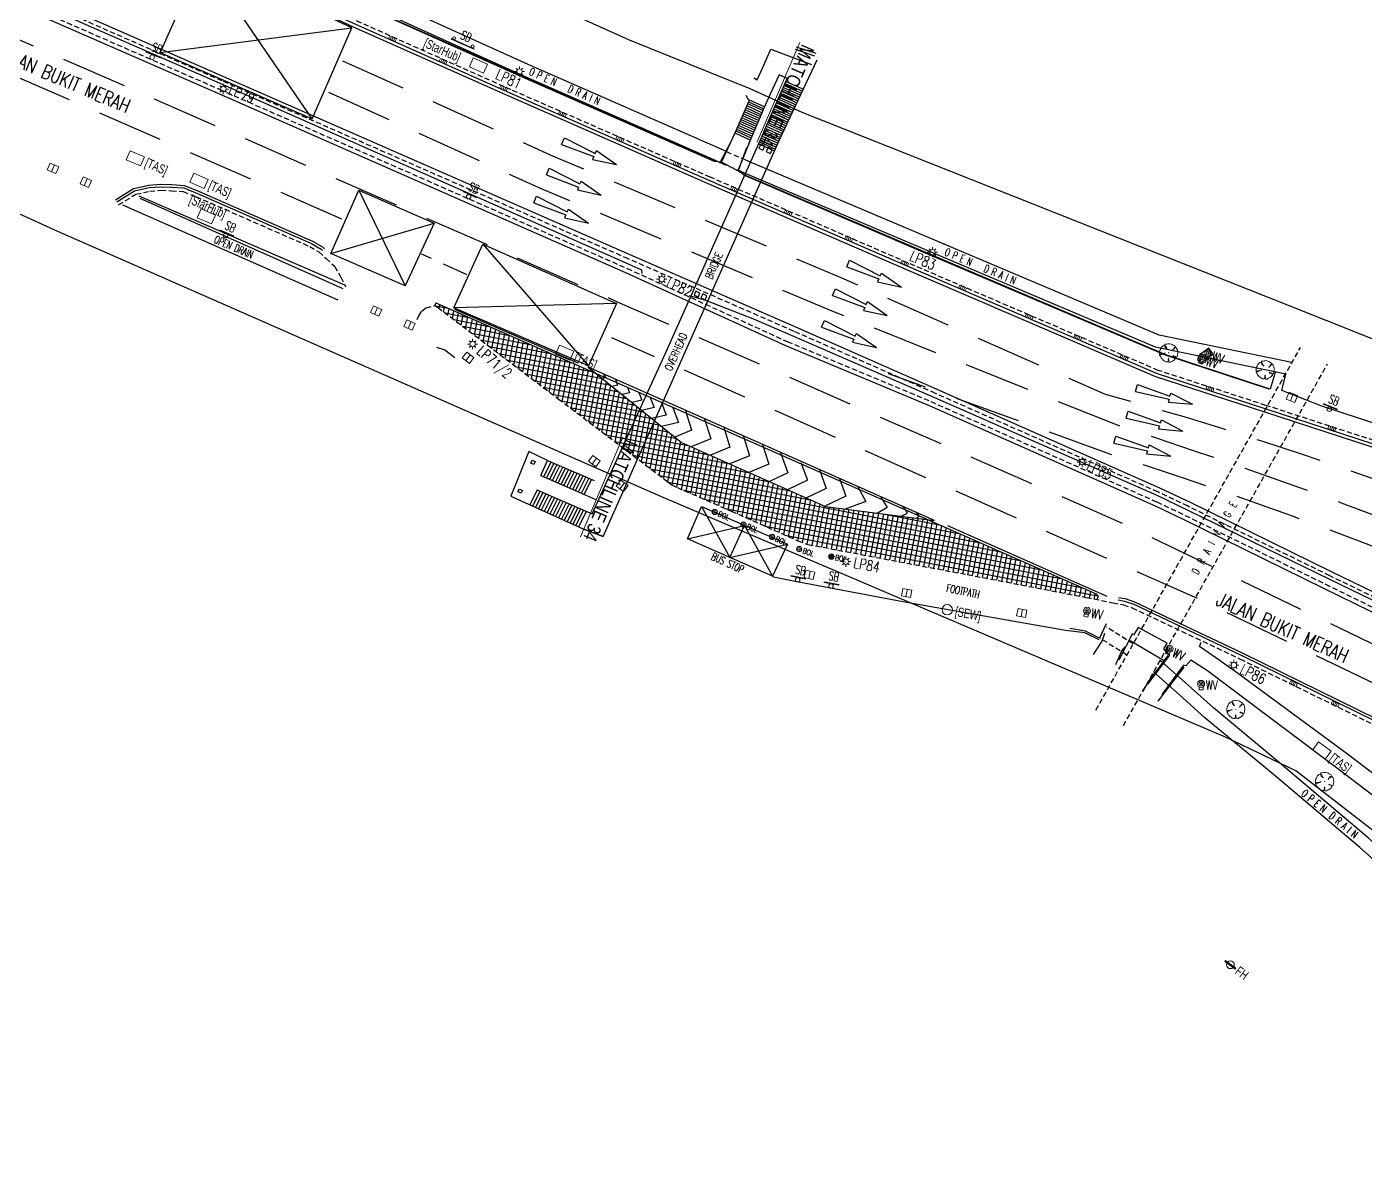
# Model space of a CAD drawing. Header units: millimetres. Extents: x 25846 to 27323, y 29074 to 29862.
# Drawn here: x 26721.7 to 26850.4, y 29351.7 to 29461.8 of the extents above; entities that cross this region are included whole.
import ezdxf

# ---------------------------------------------------------------- set-up
doc = ezdxf.new("R2010")
doc.units = ezdxf.units.MM
doc.linetypes.add('DASHED', pattern=[0.75, 0.5, -0.25])
doc.linetypes.add('DASHED2', pattern=[9.525, 6.35, -3.175])
for name, color, linetype, lineweight in [('02-PY-MATCHLINE', 7, 'Continuous', 0), ('S_IG_', 2, 'Continuous', 5), ('S_IGK_', 2, 'Continuous', 5), ('S_TREE', 3, 'Continuous', 13)]:
    doc.layers.add(name, color=color, linetype=linetype, lineweight=lineweight)
for name, color, linetype in [('S_BOLLARDS', 7, 'Continuous'), ('S_BUS_STOP', 7, 'Continuous'), ('S_COLUMN_LINE', 50, 'Continuous'), ('S_CONC_LINE', 151, 'Continuous'), ('S_DRAIN_LINE', 4, 'Continuous'), ('S_FP_LINE', 11, 'Continuous'), ('S_LP', 7, 'Continuous'), ('S_MH-FH', 133, 'Continuous'), ('S_MH-SEW', 133, 'Continuous'), ('S_MH-STARHUB', 133, 'Continuous'), ('S_MH-TAS', 133, 'Continuous'), ('S_MH-WD', 133, 'Continuous'), ('S_RAIL', 200, 'Continuous'), ('S_RIGID_PAVEMENT', 7, 'Continuous'), ('S_ROAD_LINE', 7, 'DASHED'), ('S_SIGN_BOARD', 7, 'Continuous'), ('S_TRAFFIC_LINE', 8, 'Continuous'), ('SS ROADWIDL', 7, 'Continuous')]:
    doc.layers.add(name, color=color, linetype=linetype)
doc.styles.add('ARIAL', font='ARIALUNI.ttf')
doc.styles.add('CB_DIM', font='simplex.shx', dxfattribs={"width": 0.75, "height": 1.35})
doc.styles.add('ROMANS', font='romans', dxfattribs={"height": 2})
doc.styles.add('section', font='simplex.shx', dxfattribs={"width": 0.8, "height": 0.2})
doc.styles.add('SIMPLEX', font='SIMPLEX')
doc.styles.get("Standard").update_dxf_attribs({"font": 'arial.ttf'})

# ---------------------------------------------------------------- blocks, each defined once
blk = doc.blocks.new('tr')
at = {"lineweight": 15}
blk.add_lwpolyline([(-0.48, 0.93), (-0.43, 0.88), (-0.37, 0.82), (-0.29, 0.7), (-0.29, 0.77), (-0.37, 0.9), (-0.44, 0.97), (-0.51, 1.04), (-0.51, 1.25), (-0.65, 1.32), (-0.73, 1.39), (-0.73, 1.6), (-0.66, 1.67), (-0.38, 1.67), (-0.17, 1.75), (-0.03, 1.75), (0.18, 1.76), (0.53, 1.69), (0.67, 1.62), (0.88, 1.49), (1.03, 1.42), (1.24, 1.28), (1.31, 1.15), (1.24, 1.07), (1.03, 1), (1.04, 0.79), (0.9, 0.72), (0.76, 0.57), (0.69, 0.43), (0.9, 0.72), (1.11, 0.79), (1.24, 1), (1.38, 1.01), (1.45, 0.94), (1.6, 0.8), (1.67, 0.59), (1.75, 0.03), (1.69, -0.39), (1.63, -0.74), (1.49, -0.81), (1.34, -0.75), (1.27, -0.68), (1.06, -0.61), (0.92, -0.61), (0.78, -0.48), (0.92, -0.63), (1.04, -0.65), (1.27, -0.75), (1.35, -0.82), (1.42, -0.96), (1.42, -1.03), (1.35, -1.1), (1.28, -1.17), (1.08, -1.38), (0.94, -1.45), (0.73, -1.6), (0.58, -1.64), (0.36, -1.78), (0.11, -1.77), (-0.04, -1.68), (0.03, -1.47), (0.03, -1.4), (-0.05, -1.19), (0.02, -1.05), (0.02, -0.98), (-0.01, -1.08), (-0.07, -1.19), (-0.04, -1.4), (-0.11, -1.61), (-0.28, -1.74), (-0.49, -1.72), (-0.7, -1.67), (-0.84, -1.51), (-1.03, -1.42), (-1.2, -1.23), (-1.38, -1.08), (-1.45, -1.01), (-1.53, -0.73), (-1.67, -0.52), (-1.74, -0.45), (-1.74, -0.38), (-1.47, -0.31), (-1.33, -0.3), (-1.12, -0.16), (-0.98, -0.16), (-0.77, -0.08), (-0.7, -0.01), (-0.98, -0.15), (-1.11, -0.14), (-1.4, -0.17), (-1.54, -0.31), (-1.75, -0.17), (-1.75, 0.11), (-1.69, 0.53), (-1.55, 0.67), (-1.49, 0.88), (-1.42, 1.03), (-1.21, 1.24), (-1.08, 1.38), (-0.8, 1.46), (-0.79, 1.32), (-0.65, 1.25), (-0.65, 1.04)], close=True, dxfattribs=at)
for points in [[(-0.07, 0), (0.07, 0)], [(0, 0.07), (0, -0.07)]]:
    blk.add_lwpolyline(points, dxfattribs=at)
blk = doc.blocks.new('igk')
at = {"lineweight": 15}
for p, q in [((0.35, 0.15), (-0.35, 0.15)), ((-0.35, 0.15), (-0.35, -0.15)), ((-0.18, 0.15), (-0.18, -0.15)), ((0, 0.15), (0, -0.15)), ((0.17, 0.15), (0.17, -0.15)), ((0.35, -0.15), (0.35, 0.15)), ((-0.35, -0.15), (0.35, -0.15))]:
    blk.add_line(p, q, dxfattribs=at)
blk = doc.blocks.new('WATER-VALVE')
at = {"color": 0, "lineweight": 18}
blk.add_lwpolyline([(-0.1914, -0.27753), (-0.1914, -0.5742), (0.1914, -0.5742), (0.1914, -0.27753)], dxfattribs=at)
blk.add_lwpolyline([(-0.1914, -0.27753), (-0.1914, -0.5742), (0.1914, -0.5742), (0.1914, -0.27753)], dxfattribs=at)
blk.add_lwpolyline([(-0.1914, -0.27753), (-0.1914, -0.5742), (0.1914, -0.5742), (0.1914, -0.27753)], dxfattribs=at)
at = {"lineweight": 18}
blk.add_circle((0, 0), 0.33648, dxfattribs=at)
blk.add_circle((0, 0), 0.33648, dxfattribs=at)
blk.add_circle((0, 0), 0.33648, dxfattribs=at)
at = {"lineweight": 15}
for radius in [0.2036, 0.2036, 0.2036, 0.06203, 0.06203, 0.06203]:
    blk.add_circle((0, 0), radius, dxfattribs=at)
blk = doc.blocks.new('PWD')
at = {"layer": 'S_MH-WD', "lineweight": 18}
blk.add_blockref('WATER-VALVE', (0, 0), dxfattribs=at)
at = {"layer": 'S_MH-WD', "lineweight": 18, "style": 'ROMANS', "width": 0.7}
blk.add_text('WV', height=0.9, dxfattribs=at).set_placement((0.46, -0.58))
blk = doc.blocks.new('MH_STARHUB')
at = {"lineweight": 18}
blk.add_lwpolyline([(-0.75, -0.47), (0.75, -0.47), (0.75, 0.47), (-0.75, 0.47)], close=True, dxfattribs=at)
blk = doc.blocks.new('SIGN_BOARD_SMALL')
at = {"color": 0, "lineweight": 18}
for p, q in [((0.73, 0.07), (-0.73, 0.07)), ((0.73, 0), (-0.73, 0))]:
    blk.add_line(p, q, dxfattribs=at)
at = {"lineweight": 18}
blk.add_circle((0, -0.22), 0.216, dxfattribs=at)
blk = doc.blocks.new('SBS')
at = {"layer": 'S_SIGN_BOARD', "lineweight": 15}
blk.add_blockref('SIGN_BOARD_SMALL', (0, 0), dxfattribs=at)
at = {"layer": 'S_SIGN_BOARD', "color": 0, "linetype": 'ByBlock', "lineweight": 15, "style": 'SIMPLEX', "width": 0.65}
blk.add_text('SB', height=0.85, dxfattribs=at).set_placement((-0.39, 0.32))
blk = doc.blocks.new('SIGN_BOARD_BIG')
at = {"layer": 'S_SIGN_BOARD', "lineweight": 18}
blk.add_lwpolyline([(-0.95, -0.05), (0.95, -0.05), (0.95, 0), (-0.95, 0)], close=True, dxfattribs=at)
at = {"layer": 'S_SIGN_BOARD', "color": 0, "linetype": 'ByBlock', "lineweight": 18}
for centre in [(-0.78, 0.12), (0.78, 0.12)]:
    blk.add_circle(centre, 0.111, dxfattribs=at)
blk = doc.blocks.new('SBB')
at = {"layer": 'S_SIGN_BOARD', "color": 0, "linetype": 'ByBlock', "lineweight": 15, "xscale": 1.25, "yscale": 1.25, "zscale": 1.25}
blk.add_blockref('SIGN_BOARD_BIG', (0, 0), dxfattribs=at)
at = {"layer": 'S_SIGN_BOARD', "color": 0, "linetype": 'ByBlock', "lineweight": 15, "style": 'SIMPLEX', "width": 0.65}
blk.add_text('SB', height=0.85, dxfattribs=at).set_placement((-0.48, 0.35))
blk = doc.blocks.new('IRON_GRATING')
at = {"lineweight": 15}
blk.add_line((0, 0.36), (0, -0.36), dxfattribs=at)
blk.add_lwpolyline([(-0.44, 0.36), (-0.44, -0.36), (0.44, -0.36), (0.44, 0.36)], close=True, dxfattribs=at)
blk = doc.blocks.new('ig')
blk.add_blockref('IRON_GRATING', (0, 0))
blk = doc.blocks.new('MH_TAS')
at = {"lineweight": 18}
blk.add_lwpolyline([(-0.75, -0.47), (0.75, -0.47), (0.75, 0.47), (-0.75, 0.47)], close=True, dxfattribs=at)
blk = doc.blocks.new('PTAS')
at = {"layer": 'S_MH-TAS', "lineweight": 18}
blk.add_blockref('MH_TAS', (0, 0), dxfattribs=at)
at = {"layer": 'S_MH-TAS', "lineweight": 18, "width": 0.7}
blk.add_text('[TAS]', height=0.9, dxfattribs=at).set_placement((1.06, -0.36))
blk = doc.blocks.new('MH_SEW')
at = {"lineweight": 18}
blk.add_circle((0, 0), 0.5, dxfattribs=at)
blk = doc.blocks.new('PSEW')
at = {"layer": 'S_MH-SEW', "lineweight": 18}
blk.add_blockref('MH_SEW', (0, 0), dxfattribs=at)
at = {"layer": 'S_MH-SEW', "lineweight": 18, "width": 0.7}
blk.add_text('[SEW]', height=0.9, dxfattribs=at).set_placement((0.79, -0.44, -98.84))
blk = doc.blocks.new('BOLLARD')
at = {"lineweight": 18}
h = blk.add_hatch(dxfattribs=at)
h.set_pattern_fill('ANSI31', color=256, scale=0.9, style=0)
h.set_pattern_definition([(45, (-20400.67701, -27993.33997), (-0.0795495129, 0.0795495129), [])])
h.paths.add_polyline_path([(-0.26, 0, 1), (0.26, 0, 1)])
blk.add_circle((0, 0), 0.26, dxfattribs=at)
blk = doc.blocks.new('bollards')
at = {"lineweight": 15}
blk.add_blockref('BOLLARD', (0, 0), dxfattribs=at)
at = {"lineweight": 15, "style": 'section', "width": 0.7}
blk.add_text('BOL', height=0.511, dxfattribs=at).set_placement((0.37, -0.25))
blk = doc.blocks.new('FIRE_HYDRANT')
at = {"lineweight": 18}
blk.add_lwpolyline([(-0.62, -0.05), (0.62, -0.05), (0.62, 0.04), (-0.62, 0.04)], close=True, dxfattribs=at)
blk.add_circle((0, 0), 0.372, dxfattribs=at)
blk = doc.blocks.new('PFH')
at = {"layer": 'S_MH-FH', "lineweight": 18}
blk.add_blockref('FIRE_HYDRANT', (0, 0), dxfattribs=at)
at = {"layer": 'S_MH-FH', "lineweight": 18, "width": 0.7}
blk.add_text('FH', height=0.9, dxfattribs=at).set_placement((0.77, -0.43))
blk = doc.blocks.new('AR')
at = {"lineweight": 30}
for p, q in [((-3.3, 0.46), (-5.6, 0)), ((-3.3, -0.46), (-5.6, 0)), ((-3.3, 0.16), (-3.3, 0.46)), ((0, 0.35), (-3.3, 0.16)), ((0, 0.35), (0, -0.35)), ((0, -0.35), (-3.3, -0.16)), ((-3.3, -0.16), (-3.3, -0.46))]:
    blk.add_line(p, q, dxfattribs=at)
blk = doc.blocks.new('A$Ca65eef7b')
at = {"layer": 'SS ROADWIDL', "color": 13}
for points in [[(26773.6, 29561.95), (26765.9, 29526.53), (26762.07, 29512.33), (26761.81, 29511.65), (26757.35, 29499.92), (26748.95, 29480.85), (26751.99, 29473.03), (26779.65, 29460.57), (26791.27, 29455.89), (26796.27, 29453.61), (26843.17, 29434.97), (26846.62, 29433.6), (26851.69, 29431.58), (26875.33, 29427.8), (26878.62, 29427.27), (26889.56, 29425.59), (26893.76, 29424.95), (26899.64, 29424.06)], [(26888.11, 29351.73), (26877.82, 29362.39), (26857.53, 29379.58), (26843.76, 29390.24), (26836.99, 29393.49), (26782.71, 29416.62), (26724.45, 29442.24), (26718.81, 29444.83)]]:
    blk.add_lwpolyline(points, dxfattribs=at)
blk = doc.blocks.new('LAMPPOST')
at = {"lineweight": 18}
for points in [[(-0.32, 0.32), (-0.19, 0.19)], [(0, 0.49), (0, 0.26)], [(0.32, 0.32), (0.19, 0.19)], [(-0.49, 0), (-0.26, 0)], [(-0.32, -0.32), (-0.19, -0.19)], [(0, -0.49), (0, -0.26)], [(0.32, -0.32), (0.19, -0.19)], [(0.49, 0), (0.26, 0)]]:
    blk.add_lwpolyline(points, dxfattribs=at)
blk.add_circle((0, 0), 0.264, dxfattribs=at)

msp = doc.modelspace()

# ---------------------------------------------------------------- hatches: boundary and pattern name
at = {"layer": 'S_RIGID_PAVEMENT'}
h = msp.add_hatch(dxfattribs=at)
h.set_pattern_fill('ANSI37', color=256, scale=0.15, angle=-145.9947886)
h.paths.add_polyline_path([(26243.27, 29629.32), (26242.68, 29626.84), (26276.19, 29617.9, 0.026271), (26276.02, 29620.75), (26271.82, 29621.83)])
h.paths.add_polyline_path([(26208.3, 29639.24), (26208.18, 29638.78), (26209.59, 29638.4), (26209.34, 29637.49), (26207.95, 29637.86), (26207.54, 29636.22), (26225.46, 29631.44, -0.029352), (26227.24, 29634.09), (26227.24, 29634.2)])
h.paths.add_polyline_path([(26227.24, 29634.1, 0.029415), (26225.46, 29631.44), (26226.46, 29631.17)])
h.paths.add_polyline_path([(26227.72, 29634.07), (26227.3, 29634.18, 0.000966), (26227.24, 29634.1), (26226.46, 29631.17), (26226.92, 29631.05)])
h.paths.add_polyline_path([(26227.56, 29633.48), (26226.92, 29631.05), (26240.68, 29627.37), (26241.27, 29629.84), (26238.97, 29630.44)])
h.paths.add_polyline_path([(26243.27, 29629.32), (26241.27, 29629.84), (26240.68, 29627.37), (26242.68, 29626.84)])
h.paths.add_polyline_path([(26276.02, 29620.75, -0.026271), (26276.19, 29617.9), (26292.12, 29613.65), (26292.76, 29616.44)])
h.paths.add_polyline_path([(26246.15, 29606.91), (26246.48, 29606.35), (26268.1, 29598.3, 0.026537), (26270.05, 29600.44)])
h.paths.add_polyline_path([(26270.05, 29600.44, -0.026537), (26268.1, 29598.3), (26271.64, 29596.99), (26274.45, 29596.23), (26274.46, 29596.25), (26275.32, 29596.02), (26284.79, 29593.44), (26309.8, 29589.41), (26309.84, 29589.66)])
h.paths.add_polyline_path([(26670.87, 29497.11), (26670.06, 29495.02), (26687.61, 29487.74), (26688.5, 29489.89), (26676.99, 29494.68)])
h.paths.add_polyline_path([(26673.73, 29494.72), (26675.72, 29493.57, 0.321196), (26676.26, 29493.95), (26675.21, 29494.47), (26676.64, 29494.2), (26677.72, 29493.21), (26676.7, 29493.72, -0.30779), (26676.01, 29493.4), (26676.68, 29493.02), (26676.81, 29493.28), (26678.68, 29491.93), (26676.46, 29492.57), (26676.59, 29492.84), (26673.46, 29494.18)], flags=16)
h.paths.add_polyline_path([(26689.23, 29490.11), (26688.15, 29487.51), (26704.02, 29480.93), (26705.01, 29483.55), (26701.65, 29484.95)])
h.paths.add_polyline_path([(26689.23, 29490.11), (26688.69, 29490.34), (26687.61, 29487.74), (26688.15, 29487.51)])
h.paths.add_polyline_path([(26705.47, 29483.35), (26705.01, 29483.55), (26704.02, 29480.93), (26704.49, 29480.74)])
h.paths.add_polyline_path([(26707.22, 29482.06), (26705.29, 29482.87), (26704.49, 29480.74), (26706.36, 29479.96)])
h.paths.add_polyline_path([(26705.41, 29483.18), (26705.29, 29482.87), (26707.22, 29482.06), (26707.35, 29482.36)])
h.paths.add_polyline_path([(26705.47, 29483.35), (26705.41, 29483.18), (26707.35, 29482.36), (26707.42, 29482.54)])
h.paths.add_polyline_path([(26677.1, 29494.95), (26670.98, 29497.39), (26670.87, 29497.11), (26676.99, 29494.68), (26688.5, 29489.89), (26688.61, 29490.16)])
h.paths.add_polyline_path([(26798.54, 29415.67), (26784.68, 29421.84), (26782.11, 29423.92), (26780.48, 29420.25), (26783.37, 29418.05), (26783.77, 29417.77), (26784.3, 29417.49), (26789.47, 29415.23), (26795.88, 29412.37), (26796.84, 29412.03), (26799.71, 29411.48), (26804.49, 29410.58, 0.050598), (26808.48, 29414.36), (26808.38, 29414.4)])
h.paths.add_polyline_path([(26782.11, 29423.92), (26780.7, 29425.05), (26779.02, 29421.36), (26780.48, 29420.25)])
h.paths.add_polyline_path([(26776.42, 29428.49), (26761.06, 29435.26), (26760.96, 29435.02), (26761.24, 29434.84), (26772.84, 29426.04), (26779.02, 29421.36), (26780.7, 29425.05)])
h.paths.add_polyline_path([(26808.48, 29414.36, -0.050598), (26804.49, 29410.58), (26812.17, 29409.12), (26823.6, 29406.93), (26824.61, 29406.73), (26824.73, 29407.01), (26824.56, 29407.27)])
h.paths.add_polyline_path([(26773.71, 29429.26), (26776.6, 29428), (26777.42, 29429.88), (26774.54, 29431.14)], flags=24)

# ---------------------------------------------------------------- linework, layer by layer
at = {"layer": 'S_BUS_STOP'}
msp.add_lwpolyline([(26785.25, 29412.57), (26786.61, 29415.67), (26794.87, 29412.05), (26793.45, 29408.97)], close=True, dxfattribs=at)
for points in [[(26786.61, 29415.67), (26789.35, 29410.77), (26794.87, 29412.05)], [(26785.25, 29412.57), (26790.74, 29413.86)], [(26789.35, 29410.77), (26790.74, 29413.86)], [(26790.74, 29413.86), (26793.45, 29408.97)]]:
    msp.add_lwpolyline(points, dxfattribs=at)
at = {"layer": 'S_COLUMN_LINE'}
for points in [[(26792.69, 29450.33), (26792.3, 29450.53), (26792.13, 29450.15), (26792.52, 29449.95)], [(26793.4, 29450.01), (26793.01, 29450.21), (26792.84, 29449.83), (26793.23, 29449.63)], [(26786.45, 29436.2), (26786.06, 29436.4), (26785.89, 29436.02), (26786.28, 29435.82)], [(26787.12, 29435.92), (26786.73, 29436.12), (26786.56, 29435.74), (26786.95, 29435.54)], [(26770.49, 29419.72), (26770.19, 29419.85), (26770.32, 29420.13), (26770.62, 29420)], [(26769.27, 29416.94), (26768.96, 29417.07), (26769.1, 29417.35), (26769.4, 29417.22)]]:
    msp.add_lwpolyline(points, close=True, dxfattribs=at)
at = {"layer": 'S_CONC_LINE'}
for p, q in [((26793.17, 29455.46, -100.27), (26793.25, 29455.42, -100.28)), ((26794.23, 29455.43, -109.4), (26795.88, 29454.69, -109.43)), ((26794.31, 29455.62, -109.4), (26795.97, 29454.87, -109.43)), ((26794.39, 29455.81, -100.03), (26796.06, 29455.06, -100.07)), ((26794.48, 29455.99, -118.58), (26796.15, 29455.24, -118.62)), ((26794.56, 29456.18, -118.58), (26796.23, 29455.43, -118.62)), ((26794.64, 29456.37, -127.69), (26796.32, 29455.61, -127.72)), ((26794.72, 29456.56, -127.69), (26796.41, 29455.8, -127.72)), ((26792.42, 29453.55, -54.67), (26790.99, 29454.2, -54.64)), ((26792.5, 29453.75, -45.3), (26791.07, 29454.39, -45.27)), ((26792.66, 29454.12, -63.85), (26791.15, 29454.8, -63.82)), ((26792.58, 29453.93, -63.85), (26791.15, 29454.57, -63.82)), ((26793.11, 29455.26, -91.17), (26793.17, 29455.23, -91.17)), ((26793.65, 29454.12, -72.97), (26795.27, 29453.39, -73.01)), ((26793.73, 29454.31, -82.08), (26795.36, 29453.58, -82.11)), ((26793.82, 29454.5, -82.08), (26795.45, 29453.76, -82.11)), ((26793.9, 29454.68, -91.19), (26795.53, 29453.95, -91.22)), ((26793.98, 29454.87, -91.19), (26795.62, 29454.13, -91.22)), ((26794.06, 29455.06, -100.29), (26795.71, 29454.32, -100.33)), ((26794.15, 29455.24, -100.29), (26795.8, 29454.5, -100.33)), ((26791.85, 29452.24, -27.35), (26790.41, 29452.88, -27.32)), ((26791.93, 29452.43, -27.35), (26790.5, 29453.07, -27.32)), ((26792.01, 29452.61, -36.45), (26790.58, 29453.26, -36.42)), ((26792.09, 29452.8, -36.45), (26790.66, 29453.45, -36.42)), ((26792.17, 29452.99, -45.56), (26790.74, 29453.63, -45.53)), ((26792.26, 29453.18, -45.56), (26790.82, 29453.82, -45.53)), ((26792.33, 29453.36, -54.67), (26790.9, 29454.01, -54.64)), ((26793.07, 29452.81, -45.58), (26794.66, 29452.1, -45.61)), ((26793.16, 29452.99, -54.68), (26794.75, 29452.28, -54.72)), ((26793.24, 29453.18, -54.68), (26794.83, 29452.47, -54.72)), ((26793.32, 29453.37, -45.32), (26794.92, 29452.65, -45.35)), ((26793.4, 29453.56, -63.87), (26795.01, 29452.84, -63.9)), ((26793.49, 29453.75, -63.87), (26795.1, 29453.02, -63.9)), ((26793.57, 29453.93, -72.97), (26795.18, 29453.21, -73.01)), ((26791.29, 29450.92, 18.52), (26789.84, 29451.57, 18.55)), ((26791.37, 29451.11, 9.41), (26789.93, 29451.76, 9.44)), ((26791.45, 29451.3, 9.41), (26790.01, 29451.95, 9.44)), ((26791.53, 29451.48, -9.14), (26790.09, 29452.13, -9.11)), ((26791.61, 29451.67, -9.14), (26790.17, 29452.32, -9.11)), ((26791.69, 29451.86, -18.24), (26790.25, 29452.51, -18.21)), ((26791.77, 29452.05, -18.24), (26790.33, 29452.7, -18.21)), ((26792.43, 29451.53, -18.26), (26794.05, 29450.8, -18.29)), ((26792.54, 29451.7, -18.26), (26794.14, 29450.99, -18.29)), ((26792.66, 29451.87, -27.36), (26794.22, 29451.17, -27.4)), ((26792.74, 29452.06, -27.36), (26794.31, 29451.36, -27.4)), ((26792.83, 29452.25, -36.47), (26794.4, 29451.54, -36.5)), ((26792.91, 29452.44, -36.47), (26794.48, 29451.73, -36.5)), ((26792.99, 29452.62, -45.58), (26794.57, 29451.91, -45.61)), ((26792.11, 29450.55, 18.5), (26793.64, 29449.87, 18.47)), ((26792.19, 29450.74, 9.4), (26793.72, 29450.05, 9.36)), ((26792.27, 29450.93, 9.4), (26793.8, 29450.24, 9.36)), ((26792.36, 29451.11, -9.15), (26793.88, 29450.43, -9.18)), ((26792.44, 29451.3, -9.15), (26793.97, 29450.62, -9.18)), ((26771.45, 29418.52, 11.69), (26772.17, 29419.96, 11.36)), ((26771.72, 29418.41, 11.69), (26772.44, 29419.84, 11.36)), ((26772, 29418.28, 11.68), (26772.72, 29419.72, 11.35)), ((26772.28, 29418.16, 11.68), (26772.99, 29419.59, 11.35)), ((26772.56, 29418.04, 11.68), (26773.27, 29419.47, 11.35)), ((26772.84, 29417.92, 11.67), (26773.55, 29419.35, 11.34)), ((26773.12, 29417.8, 11.67), (26773.83, 29419.23, 11.34)), ((26773.39, 29417.68, 11.67), (26774.11, 29419.11, 11.34)), ((26773.67, 29417.56, 11.66), (26774.38, 29418.99, 11.33)), ((26773.95, 29417.44, 11.66), (26774.66, 29418.87, 11.33)), ((26774.23, 29417.32, 11.66), (26774.94, 29418.75, 11.33)), ((26774.51, 29417.2, 11.65), (26775.22, 29418.62, 11.32)), ((26774.78, 29417.07, 11.65), (26775.5, 29418.5, 11.32)), ((26775.06, 29416.95, 11.65), (26775.77, 29418.38, 11.32)), ((26775.34, 29416.83, 11.64), (26776.05, 29418.26, 11.32)), ((26770.82, 29417.26, 11.98), (26770.11, 29415.83, 12.31)), ((26771.09, 29417.14, 11.97), (26770.38, 29415.7, 12.3)), ((26771.37, 29417.02, 11.97), (26770.65, 29415.58, 12.3)), ((26771.65, 29416.9, 11.97), (26770.93, 29415.45, 12.3)), ((26771.93, 29416.78, 11.96), (26771.21, 29415.33, 12.3)), ((26772.21, 29416.66, 11.96), (26771.48, 29415.2, 12.3)), ((26772.49, 29416.54, 11.96), (26771.76, 29415.08, 12.29)), ((26772.77, 29416.42, 11.95), (26772.03, 29414.95, 12.29)), ((26773.04, 29416.3, 11.95), (26772.31, 29414.83, 12.29)), ((26773.32, 29416.18, 11.95), (26772.59, 29414.7, 12.29)), ((26773.6, 29416.06, 11.94), (26772.86, 29414.58, 12.28)), ((26773.88, 29415.94, 11.94), (26773.14, 29414.45, 12.28)), ((26774.16, 29415.82, 11.94), (26773.42, 29414.33, 12.28)), ((26774.44, 29415.7, 11.93), (26773.69, 29414.2, 12.28)), ((26774.72, 29415.58, 11.93), (26773.97, 29414.08, 12.27)), ((26774.99, 29415.46, 11.93), (26774.24, 29413.95, 12.27)), ((26775.27, 29415.34, 11.92), (26774.52, 29413.83, 12.27)), ((26775.55, 29415.22, 11.92), (26774.8, 29413.7, 12.27))]:
    msp.add_line(p, q, dxfattribs=at)
for points in [[(26791.64, 29456.9), (26791.96, 29456.71), (26792.49, 29457.82), (26793.29, 29459.66), (26797.19, 29458.19)], [(26797.52, 29458.98), (26795.64, 29459.62)], [(26795.72, 29459.89), (26797.6, 29459.27)], [(26771.15, 29418.65), (26771.82, 29420.11), (26770.02, 29420.96), (26768.29, 29416.65), (26775.3, 29413.48), (26777.16, 29412.78), (26794.09, 29450.89), (26797.74, 29458.62)], [(26770.78, 29417.28), (26776.11, 29414.98), (26783.34, 29430.85), (26792.54, 29451.53), (26792.66, 29451.86), (26794.85, 29456.85), (26794.08, 29457.18), (26793.17, 29455.26), (26792.63, 29454.05), (26791.25, 29450.82), (26790.11, 29447.97), (26788.54, 29448.78), (26789.83, 29451.55), (26791.2, 29454.7), (26790.92, 29455.2)], [(26761.06, 29435.26), (26760.96, 29435.02)], [(26761.06, 29435.26), (26824.56, 29407.27), (26824.73, 29407.01), (26824.61, 29406.73)], [(26771.82, 29420.11), (26776.3, 29418.16)], [(26771.15, 29418.65), (26776.45, 29416.35)]]:
    msp.add_lwpolyline(points, dxfattribs=at)
for points, elevation in [([(26835.8, 29430.3), (26835.38, 29430.89), (26834.77, 29430.45), (26834.52, 29430.29), (26834.35, 29430.03), (26834.3, 29429.79), (26834.51, 29429.55), (26834.75, 29429.46), (26835.02, 29429.56), (26835.17, 29429.78), (26835.24, 29430.03), (26835.8, 29430.3)], 7.91), ([(26825.35, 29403.44), (26825.1, 29402.72), (26824.25, 29401.43)], 6.47), ([(26827.32, 29402.18), (26827.01, 29401.83), (26826.41, 29400.44)], 6.02)]:
    msp.add_lwpolyline(points, dxfattribs=dict(at, elevation=elevation))
at = {"layer": 'S_DRAIN_LINE', "linetype": 'DASHED'}
for p, q in [((26824.52, 29396.09), (26844.2, 29430.98)), ((26827.17, 29394.6), (26846.79, 29429.37))]:
    msp.add_line(p, q, dxfattribs=at)
at = {"layer": 'S_DRAIN_LINE'}
for points in [[(26788.54, 29448.71), (26769.47, 29457.09), (26752.98, 29464.59), (26751.69, 29467.23)], [(26789.02, 29449.81), (26769.96, 29458.19), (26753.87, 29465.51), (26752.83, 29467.64)], [(26843.37, 29429.51), (26830.6, 29432.14), (26791.17, 29448.86), (26790.57, 29449.12)], [(26842.79, 29428.4), (26830.24, 29430.99), (26790.69, 29447.76), (26790.09, 29448.02)], [(26732.61, 29445.32), (26752.13, 29436.65)], [(26730.95, 29444.69), (26751.64, 29435.56)], [(26862.59, 29373.42), (26859.4, 29376.12), (26850.71, 29383.81), (26842.37, 29390.87), (26835.82, 29396.29), (26833.39, 29398.48), (26830.86, 29400.73), (26830.69, 29400.84)], [(26831, 29400.54), (26830.87, 29400.65)], [(26861.8, 29372.48), (26858.6, 29375.18), (26849.9, 29382.87), (26841.58, 29389.92), (26835.01, 29395.36), (26832.56, 29397.56), (26830.11, 29399.74), (26830.08, 29399.76)], [(26830.27, 29399.58), (26830.09, 29399.74)]]:
    msp.add_lwpolyline(points, dxfattribs=at)
at = {"layer": 'S_DRAIN_LINE', "linetype": 'DASHED'}
for points in [[(26789.02, 29449.81), (26790.57, 29449.12)], [(26788.54, 29448.71), (26790.09, 29448.02)], [(26828.11, 29402.46), (26825.55, 29404.07)], [(26827.5, 29401.38), (26824.89, 29403.02)]]:
    msp.add_lwpolyline(points, dxfattribs=at)
at = {"layer": 'S_FP_LINE'}
msp.add_lwpolyline([(26788.54, 29448.78), (26787.95, 29448.87), (26769.43, 29457.02), (26753.89, 29463.94), (26750.97, 29465.83), (26746.84, 29474.83, -0.136146), (26746.99, 29479.78), (26747.66, 29477.92), (26750.94, 29469.18)], format="xyb", dxfattribs=at)
for points in [[(26841.76, 29428.55), (26841.29, 29426.97), (26831.24, 29430.27), (26808.18, 29440.09), (26790.71, 29447.57), (26790.11, 29447.97)], [(26948.18, 29439.09), (26942.36, 29430.45), (26938.6, 29425.08), (26935.16, 29421.47), (26930.77, 29417.96), (26924.71, 29414.96), (26916.04, 29413.04), (26910.38, 29413.17), (26890.42, 29415.41), (26877.49, 29416.66), (26870.23, 29418), (26864.99, 29419.3), (26859.26, 29421.06), (26846.23, 29425.31), (26842.41, 29426.82), (26842.79, 29428.4)], [(26761.12, 29431.01), (26761.95, 29430.75), (26762.9, 29430.01)], [(26777.16, 29412.78), (26775.3, 29413.48)], [(26824.85, 29402.84), (26823.46, 29403.51), (26821.59, 29403.75), (26805.98, 29406.5), (26795.44, 29408.49), (26793.69, 29408.85), (26793.45, 29408.91)], [(26829.51, 29398.57), (26831.62, 29401.37), (26831.47, 29401.5), (26831.06, 29401.97), (26831.37, 29402.53), (26828.58, 29404.03), (26828.13, 29403.31)], [(26895.49, 29352.12), (26895.15, 29351.89), (26893.86, 29353.33), (26889.62, 29358.32), (26885.56, 29362.52), (26882.02, 29365.88), (26877.85, 29369.44), (26866.58, 29378.31), (26860.79, 29382.64), (26848.72, 29391.84), (26838.14, 29399.63), (26836.47, 29400.82), (26834.49, 29402.21), (26834.64, 29402.62)], [(26861.8, 29372.48), (26863.39, 29374.36), (26865.41, 29376.81), (26859.9, 29381.22), (26847.67, 29390.55), (26837.22, 29398.4), (26835.25, 29399.85), (26833.66, 29400.89), (26833.16, 29400.33), (26832.96, 29400.42), (26830.88, 29397.58)]]:
    msp.add_lwpolyline(points, dxfattribs=at)
at = {"layer": 'S_RAIL'}
for points in [[(26660.52, 29490.01), (26702.65, 29472.9), (26740.3, 29456.38), (26779.26, 29439.14), (26780.85, 29438.45), (26780.88, 29438.07)], [(26787.93, 29448.83), (26769.41, 29456.97), (26753.88, 29463.89), (26751.29, 29465.53)], [(26789.49, 29450.87), (26788.35, 29448.68)], [(26790.94, 29450.18), (26790.16, 29448.07)], [(26841.19, 29426.95), (26831.22, 29430.22), (26808.16, 29440.05), (26790.69, 29447.53)], [(26732.51, 29445.55), (26752.29, 29436.98)], [(26785.43, 29435.98), (26787, 29435.51), (26791.66, 29433.68), (26795.46, 29432.05), (26809, 29426.15), (26830.37, 29416.77), (26833.44, 29415.3), (26846.99, 29408.69), (26862.26, 29401.26), (26863.93, 29400.38), (26881.35, 29391.97), (26886.15, 29389.69), (26894.69, 29385.87), (26909.25, 29379.93), (26920.18, 29375.47)], [(26825.5, 29404.37), (26824.86, 29403), (26823.52, 29403.68), (26822.02, 29403.95)], [(26828.06, 29403.45), (26826.73, 29400.9)], [(26831.01, 29400.85), (26827.83, 29402.76)], [(26829.05, 29397.88), (26829.64, 29398.89), (26831.47, 29401.33)], [(26830.51, 29396.95), (26831.22, 29397.87), (26833, 29400.23)]]:
    msp.add_lwpolyline(points, dxfattribs=at)
at = {"layer": 'S_ROAD_LINE'}
for points in [[(26862.23, 29401.63), (26847, 29409.01), (26833.38, 29415.7), (26830.49, 29417.07), (26809.1, 29426.55), (26795.51, 29432.52), (26779.57, 29439.49), (26740.53, 29456.6), (26701.98, 29473.58)], [(26701.56, 29472.74), (26740.28, 29455.8), (26779.47, 29438.57), (26794.85, 29431.54), (26808.66, 29425.77), (26830.39, 29416.11), (26833.1, 29414.82), (26846.61, 29408.2), (26861.66, 29400.83)], [(26949.54, 29438.16), (26947.94, 29435.79), (26943.67, 29429.5), (26939.71, 29424.02), (26936.34, 29420.6), (26931.53, 29416.68), (26928.33, 29414.78), (26925.26, 29413.66), (26916.33, 29411.58), (26910.4, 29411.83), (26877.3, 29415.1), (26869.99, 29416.43), (26864.64, 29417.78), (26858.98, 29419.57), (26851.28, 29422.01), (26840.87, 29425.4), (26830.52, 29428.76), (26807.81, 29438.52), (26787.45, 29447.35), (26768.3, 29455.76), (26753.42, 29462.39)], [(26730.58, 29444.68), (26732.24, 29445.72), (26733.57, 29446), (26734.66, 29446.09), (26735.65, 29446.05), (26736.78, 29445.97), (26738.02, 29445.47), (26748.95, 29440.68), (26749.83, 29440.17), (26750.52, 29439.53), (26751.33, 29438.78), (26751.95, 29437.72), (26752.4, 29436.81)], [(26759.29, 29433.65), (26759.43, 29434.02), (26759.73, 29434.47), (26760.13, 29434.78), (26760.96, 29435.02), (26761.24, 29434.84), (26772.84, 29426.04), (26783.37, 29418.05), (26783.77, 29417.77), (26784.3, 29417.49), (26789.47, 29415.23), (26795.88, 29412.37), (26796.84, 29412.03), (26799.71, 29411.48), (26812.17, 29409.12), (26823.6, 29406.93), (26826.16, 29406.41), (26827.17, 29406.22), (26828.02, 29405.93), (26838.39, 29401), (26851.3, 29394.66)]]:
    msp.add_lwpolyline(points, dxfattribs=at)
at = {"layer": 'S_TRAFFIC_LINE', "linetype": 'DASHED2', "flags": 128}
for points in [[(26922.21, 29370.2), (26887.68, 29384.75), (26827.6, 29413.81), (26778.55, 29435.34), (26750.94, 29447.44), (26719.54, 29461.2), (26669.14, 29482.4), (26558.33, 29521.66)], [(26752.02, 29443.32), (26716.8, 29458.75), (26667.92, 29479.25), (26653.5, 29484.36)], [(26920.86, 29367.16), (26888.04, 29381), (26834.3, 29406.8), (26777.98, 29431.9)]]:
    msp.add_lwpolyline(points, dxfattribs=at)
at = {"layer": 'S_TRAFFIC_LINE'}
for points in [[(26876.25, 29414.55), (26869.85, 29415.79), (26864.46, 29417.15), (26858.78, 29418.95), (26851.07, 29421.39), (26840.67, 29424.78), (26830.29, 29428.15), (26807.55, 29437.92), (26787.19, 29446.75), (26768.03, 29455.16), (26753.15, 29461.79), (26749.92, 29463.27), (26747.6, 29465.46), (26746.17, 29467.55), (26744.19, 29471.88), (26743.8, 29476.44), (26744.17, 29480.35), (26745.7, 29484.13)], [(26746.01, 29484.01), (26744.5, 29480.27), (26744.14, 29476.44), (26744.52, 29471.97), (26746.47, 29467.72), (26747.86, 29465.68), (26750.11, 29463.55), (26753.29, 29462.1), (26768.17, 29455.47), (26787.33, 29447.06), (26807.68, 29438.23), (26830.41, 29428.47), (26840.77, 29425.1), (26851.18, 29421.71), (26858.88, 29419.27), (26864.55, 29417.47), (26869.92, 29416.12), (26876.31, 29414.88)], [(26701.39, 29472.35), (26740.11, 29455.42), (26779.3, 29438.18), (26794.69, 29431.16), (26808.5, 29425.39), (26830.21, 29415.73), (26832.91, 29414.44), (26846.42, 29407.82), (26861.48, 29400.45)], [(26862.41, 29402.01), (26847.19, 29409.39), (26833.57, 29416.08), (26830.67, 29417.45), (26809.27, 29426.93), (26795.68, 29432.91), (26779.74, 29439.88), (26740.7, 29456.99), (26715.25, 29468.19)], [(26749.17, 29452.95), (26738.6, 29468.44)], [(26734.58, 29459.33), (26753.01, 29461.72)], [(26730.27, 29445.17), (26732.02, 29446.27), (26733.49, 29446.57), (26734.65, 29446.67), (26735.68, 29446.63), (26736.91, 29446.54), (26738.25, 29446.01), (26749.21, 29441.19), (26750.18, 29440.64), (26750.36, 29440.47)], [(26730.4, 29444.97), (26732.11, 29446.04), (26733.52, 29446.34), (26734.66, 29446.43), (26735.67, 29446.39), (26736.85, 29446.31), (26738.15, 29445.79), (26749.11, 29440.98), (26750.04, 29440.44), (26750.19, 29440.3)], [(26753.66, 29446.09), (26758.11, 29436.9)], [(26750.99, 29440), (26760.91, 29442.91)], [(26778.45, 29435.21), (26775.74, 29429.21), (26762.79, 29434.79), (26765.6, 29440.92), (26778.45, 29435.21), (26762.79, 29434.79)], [(26765.6, 29440.92), (26775.74, 29429.21)], [(26762.86, 29434.66), (26774.72, 29429.5)], [(26775.71, 29429.06), (26784.68, 29421.84), (26798.54, 29415.67), (26809.01, 29414.32), (26775.71, 29429.06)], [(26777.19, 29428.41), (26777.37, 29428.08), (26777.07, 29427.97)], [(26778.33, 29427.91), (26778.52, 29427.33), (26777.99, 29427.23)], [(26779.51, 29427.13), (26779.7, 29426.62), (26778.96, 29426.45)], [(26780.6, 29426.65), (26780.88, 29425.9), (26779.92, 29425.68)], [(26781.68, 29426.17), (26782.05, 29425.18), (26780.87, 29424.91)], [(26782.77, 29425.69), (26783.23, 29424.47), (26781.82, 29424.14)], [(26783.86, 29425.21), (26784.4, 29423.75), (26782.78, 29423.38)], [(26785.07, 29424.92), (26785.65, 29423.01), (26784.05, 29422.35)], [(26786.91, 29424.1), (26787.5, 29422.19), (26785.62, 29421.42)], [(26788.75, 29423.29), (26789.34, 29421.37), (26787.46, 29420.61)], [(26790.65, 29422.45), (26791.23, 29420.55), (26789.33, 29419.77)], [(26792.49, 29421.63), (26793.07, 29419.74), (26791.16, 29418.95)], [(26794.19, 29420.88), (26794.91, 29418.92), (26793.14, 29418.07)], [(26796.17, 29419.92), (26796.8, 29418.21), (26794.89, 29417.29)], [(26797.94, 29419.22), (26798.61, 29417.4), (26796.7, 29416.49)], [(26799.87, 29418.37), (26800.5, 29416.66), (26798.54, 29415.72)], [(26801.63, 29417.57), (26802.42, 29416.14), (26800.42, 29415.43)], [(26803.84, 29416.58), (26804.46, 29415.58), (26803.45, 29414.97)], [(26805.8, 29414.73), (26806.41, 29415.04), (26806.28, 29415.26), (26805.99, 29415.66)], [(26807.24, 29415.1), (26807.5, 29414.78), (26807.3, 29414.54)], [(26810.25, 29413.83), (26825.59, 29407.04)], [(26826.67, 29406.69), (26827.27, 29406.58), (26828.16, 29406.27), (26838.55, 29401.33), (26851.46, 29394.99), (26871.87, 29385.2)], [(26826.71, 29406.93), (26827.33, 29406.82), (26828.25, 29406.5), (26838.66, 29401.55), (26851.57, 29395.22), (26871.98, 29385.42)]]:
    msp.add_lwpolyline(points, dxfattribs=at)
for points in [[(26749.17, 29452.95), (26753.01, 29461.72), (26738.6, 29468.44), (26734.58, 29459.33)], [(26753.66, 29446.09), (26760.91, 29442.91), (26758.11, 29436.9), (26750.99, 29440)]]:
    msp.add_lwpolyline(points, close=True, dxfattribs=at)
at = {"layer": 'S_TRAFFIC_LINE', "linetype": 'DASHED2', "flags": 128}
for points in [[(26925.28, 29387.38), (26912.26, 29392.76), (26884.21, 29404.7, 0.042636), (26825.46, 29426.45), (26800.03, 29437.68), (26772.39, 29449.34), (26751.91, 29458.62)], [(26924.01, 29384.32), (26910.99, 29389.7), (26883.04, 29401.76, 0.026582), (26826.76, 29423.42), (26798.78, 29434.61), (26771.06, 29446.3), (26750.54, 29455.6)], [(26923.03, 29381.16), (26908.66, 29387.06), (26881.41, 29398.92, 0.033234), (26825.85, 29420.72), (26804.6, 29428.43)]]:
    msp.add_lwpolyline(points, format="xyb", dxfattribs=at)
at = {"layer": 'S_TRAFFIC_LINE', "linetype": 'DASHED', "ltscale": 5, "flags": 128}
msp.add_lwpolyline([(26764.07, 29437.96), (26759.69, 29439.95)], dxfattribs=at)

# ---------------------------------------------------------------- block references
at = {"layer": 'S_BOLLARDS'}
for p, rotation in [((26787.89, 29415.15), 336.4392022466112), ((26790.64, 29413.93), 336.4390993480386), ((26793.4, 29412.75), 336.4390993480386), ((26796, 29411.57), 340.9653551859597), ((26799.09, 29410.85), 349.1155932628533)]:
    msp.add_blockref('bollards', p, dxfattribs=dict(at, rotation=rotation))
at = {"layer": 'S_IG_'}
for p, rotation in [((26724.27, 29448.2), 336.3771549035941), ((26727.42, 29446.86), 336.3771549035941), ((26755.33, 29434.47), 336.3771549035941), ((26758.54, 29433.13), 336.3771549035941), ((26764.17, 29429.98), 322.8259475415432), ((26843.37, 29426.17), 338.5376802390498), ((26776.31, 29420.04), 322.796112805537), ((26778.99, 29417.66), 322.7961128055791), ((26796.99, 29409.1), 348.9504882369275), ((26806.33, 29407.36), 348.9504882369275), ((26817.4, 29405.43), 348.9504882369275)]:
    msp.add_blockref('ig', p, dxfattribs=dict(at, rotation=rotation))
at = {"layer": 'S_IGK_'}
for p, rotation in [((26756.9, 29460.67), 335.9869458856998), ((26761.78, 29458.5), 335.9868771258163), ((26767.57, 29455.9), 335.9868771258163), ((26773.23, 29453.43), 335.9868771258163), ((26778.76, 29451), 335.9868771258163), ((26784.26, 29448.59), 335.9868771258163), ((26789.78, 29446.18), 335.9868771258163), ((26794.93, 29443.94), 335.9868771258163), ((26800.76, 29441.41), 335.9868771258163), ((26806.14, 29439.07), 335.9868771258163), ((26811.7, 29436.68), 335.9868771258163), ((26818.1, 29433.95), 335.9868771258163), ((26822.78, 29431.93), 335.9868771258163), ((26827.21, 29429.97), 335.9868771258163), ((26835.49, 29426.99), 342.0028911386943), ((26847.21, 29423.19), 161.9589044264128), ((26843.51, 29398.65), 333.8739109943075), ((26847.52, 29396.69), 333.8739109943075)]:
    msp.add_blockref('igk', p, dxfattribs=dict(at, rotation=rotation))
at = {"layer": 'S_LP', "lineweight": 18}
for p in [(26769.11, 29457.51), (26740.64, 29455.83), (26808.81, 29440.13), (26782.79, 29437.53), (26764.61, 29431.3), (26823.2, 29419.95), (26800.48, 29410.37), (26837.79, 29400.42)]:
    msp.add_blockref('LAMPPOST', p, dxfattribs=at)
at = {"layer": 'S_MH-FH', "rotation": 323.6146067591625}
msp.add_blockref('PFH', (26837.46, 29371.59), dxfattribs=at)
at = {"layer": 'S_MH-SEW', "rotation": 348.9504882369275}
msp.add_blockref('PSEW', (26810.24, 29405.74), dxfattribs=at)
at = {"layer": 'S_MH-STARHUB', "lineweight": 18}
for p, rotation in [((26765.17, 29458.08), 335.9868771258163), ((26739.01, 29443.58), 336.3771549035941)]:
    msp.add_blockref('MH_STARHUB', p, dxfattribs=dict(at, rotation=rotation))
at = {"layer": 'S_MH-TAS'}
for p, rotation in [((26732.19, 29449.16), 336.3771549035941), ((26738.3, 29446.99), 336.3771549035941), ((26773.46, 29430.47), 336.3771549035941), ((26846.25, 29392.2), 323.6146067591625)]:
    msp.add_blockref('PTAS', p, dxfattribs=dict(at, rotation=rotation))
at = {"layer": 'S_MH-WD'}
for p, rotation in [((26834.75, 29429.97), 342.0029882369274), ((26835.34, 29430.42), 342.0029882369274), ((26823.67, 29405.64), 348.9504882369275), ((26831.61, 29401.99), 334.569060632141)]:
    msp.add_blockref('PWD', p, dxfattribs=dict(at, rotation=rotation))
msp.add_blockref('PWD', (26834.64, 29398.61), dxfattribs=at)
at = {"layer": 'S_SIGN_BOARD'}
for name, p, rotation in [('SBB', (26763.66, 29460.19), 335.9868771258163), ('SBS', (26733.88, 29459.1), 337.5402104591497), ('SBS', (26764.32, 29445.67), 334.3668771258164), ('SBS', (26740.94, 29441.93), 336.3771549035941), ('SBS', (26847.05, 29425.24), 338.5376802390498), ('SBS', (26795.9, 29408.83), 348.9504882369275), ('SBS', (26799.1, 29408.23), 348.9504882369275)]:
    msp.add_blockref(name, p, dxfattribs=dict(at, rotation=rotation))
at = {"layer": 'S_TRAFFIC_LINE'}
for p, rotation in [((26773.3, 29450.81, 9.18), 156.2228984424225), ((26771.84, 29447.88, 9.38), 156.2228984424225), ((26770.62, 29445.19, 9.46), 156.2228984424225), ((26800.71, 29439.04), 156.2228984424225), ((26799.35, 29436.29, 8.65), 156.2228984424225), ((26798.3, 29433.23, 8.76), 156.2228984424225), ((26828.43, 29427.07, 8.06), 163.7507660147053), ((26827.52, 29424.5), 163.7507614066794), ((26826.36, 29422.09, 8.2), 163.7507614066794)]:
    msp.add_blockref('AR', p, dxfattribs=dict(at, rotation=rotation))
at = {"layer": 'S_TREE', "xscale": 0.5, "yscale": 0.5, "zscale": 0.5}
for p in [(26831.52, 29430.45), (26840.8, 29428.82), (26837.98, 29396.15), (26846.51, 29389.21)]:
    msp.add_blockref('tr', p, dxfattribs=at)
at = {"layer": 'SS ROADWIDL'}
msp.add_blockref('A$Ca65eef7b', (0, 0), dxfattribs=at)

# ---------------------------------------------------------------- texts
at = {"layer": '02-PY-MATCHLINE', "style": 'ARIAL', "width": 0.8}
for p in [(26796.29, 29460.21, -2.24), (26779.3, 29422.24, -2.24)]:
    msp.add_text('%%UMATCHLINE 34', height=1.3, rotation=246.8708, dxfattribs=at).set_placement(p)
at = {"layer": 'S_BUS_STOP', "style": 'SIMPLEX', "width": 0.65}
msp.add_text('BUS STOP', height=0.75, rotation=335.3496, dxfattribs=at).set_placement((26787.48, 29410.59, 3.74))
at = {"layer": 'S_CONC_LINE', "style": 'SIMPLEX', "width": 0.75}
msp.add_text('OVERHEAD             BRIDGE', height=0.75, rotation=66.2422, dxfattribs=at).set_placement((26783.73, 29428.64))
at = {"layer": 'S_DRAIN_LINE', "linetype": 'DASHED', "style": 'SIMPLEX', "width": 0.65}
for s, rotation, p in [('O P E N   D R A I N', 336.1707, (26769.96, 29457.22, 3.74)), ('OPEN DRAIN', 336.7147, (26739.68, 29441.07, 3.74)), ('O P E N   D R A I N', 337.0965, (26809.91, 29439.86, 3.74)), ('D  R  A  I  N  A  G  E', 60.9744, (26834.35, 29409.06, 3.74)), ('O P E N  D R A I N', 320.6987, (26844.2, 29387.93, 3.74))]:
    msp.add_text(s, height=0.75, rotation=rotation, dxfattribs=at).set_placement(p)
at = {"layer": 'S_FP_LINE', "style": 'SIMPLEX', "width": 0.65}
msp.add_text('FOOTPATH', height=0.75, rotation=347.9364, dxfattribs=at).set_placement((26810.1, 29407.49, 3.74))
at = {"layer": 'S_LP', "color": 1, "lineweight": 18, "style": 'SIMPLEX', "width": 0.75}
for s, rotation, p in [('LP81', 335.1913, (26766.72, 29456.86)), ('LP79', 337.2863, (26741.06, 29455.39)), ('LP83', 337.0963, (26806.53, 29439.38)), ('LP82', 335.3091, (26783.14, 29436.85)), ('LP85', 335.3091, (26823.54, 29419.26)), ('LP84', 348.9505, (26801.16, 29409.79)), ('LP86', 332.7708, (26838.28, 29399.68))]:
    msp.add_text(s, height=1.01, rotation=rotation, dxfattribs=at).set_placement(p)
at = {"layer": 'S_LP', "lineweight": 18, "style": 'SIMPLEX', "width": 0.75}
msp.add_text('LP71/2', height=1.01, rotation=319.0499, dxfattribs=at).set_placement((26764.91, 29430.46))
at = {"layer": 'S_MH-STARHUB', "lineweight": 18, "width": 0.7}
for rotation, p in [(335.9869, (26759.81, 29459.92)), (336.3772, (26737.27, 29444.86))]:
    msp.add_text('[StarHub]', height=0.9, rotation=rotation, dxfattribs=at).set_placement(p)
at = {"layer": 'S_ROAD_LINE', "style": 'CB_DIM', "width": 0.75}
for rotation, p in [(336.9965, (26718.74, 29458.82, 209.22)), (335.5377, (26835.97, 29406.23, 209.22))]:
    msp.add_text('JALAN BUKIT MERAH', height=1.35, rotation=rotation, dxfattribs=at).set_placement(p)

doc.saveas('drawing.dxf')
